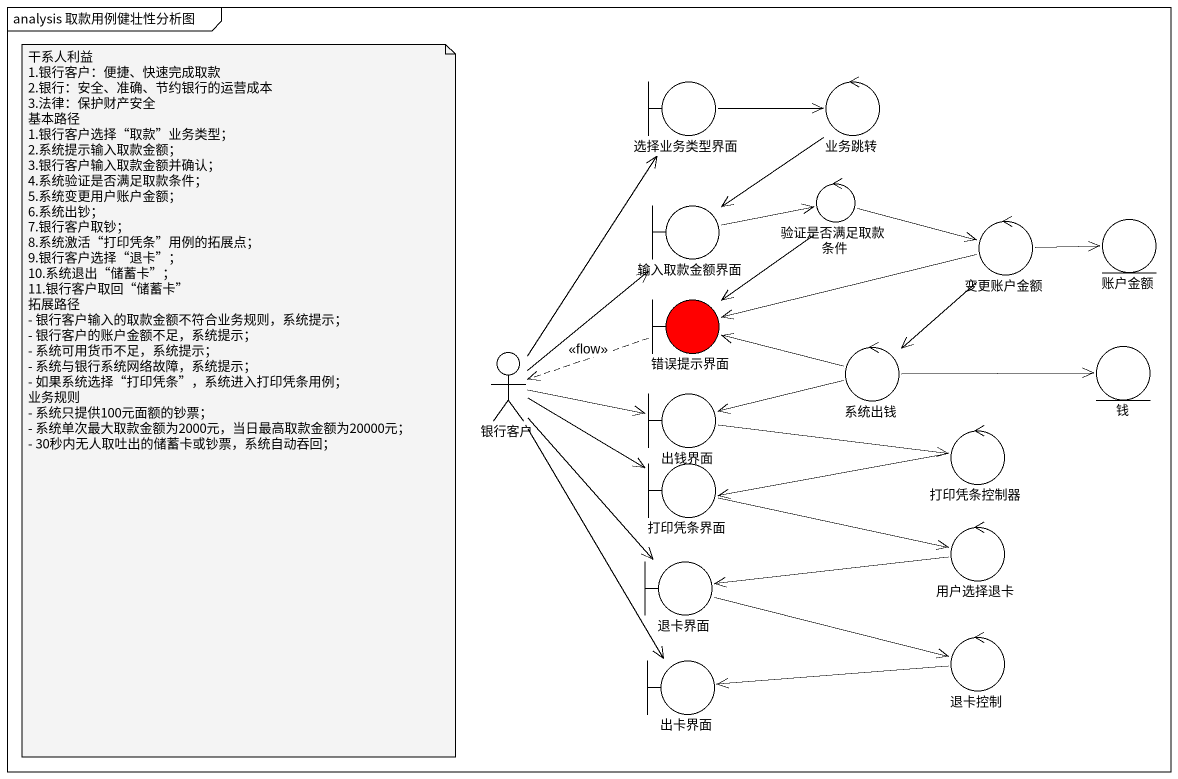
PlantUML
@startuml
mainframe analysis 取款用例健壮性分析图
boundary 选择业务类型界面
control 业务跳转
control 验证是否满足取款条件
boundary 输入取款金额界面
control 变更账户金额
entity 账户金额
boundary 错误提示界面 #FF0000
actor 银行客户
control 系统出钱
entity 钱
boundary 出钱界面
boundary 打印凭条界面
control 打印凭条控制器
control 用户选择退卡
boundary 退卡界面
control 退卡控制
boundary 出卡界面
选择业务类型界面 -right-> 业务跳转
业务跳转 --> 输入取款金额界面
验证是否满足取款条件 -right-> 变更账户金额
验证是否满足取款条件 --> 错误提示界面
输入取款金额界面 -right-> 验证是否满足取款条件
变更账户金额 -right-> 账户金额
变更账户金额 -left-> 错误提示界面
变更账户金额 --> 系统出钱
错误提示界面 .left.> 银行客户 : <<flow>>
银行客户 -up-> 选择业务类型界面
银行客户 -up-> 输入取款金额界面
银行客户 -right-> 出钱界面
银行客户 -right-> 打印凭条界面
银行客户 --> 退卡界面
银行客户 --> 出卡界面
系统出钱 -left-> 错误提示界面
系统出钱 -right-> 钱
系统出钱 -left-> 出钱界面
出钱界面 -right-> 打印凭条控制器
打印凭条界面 -right-> 用户选择退卡
打印凭条控制器 -left-> 打印凭条界面
用户选择退卡 -left-> 退卡界面
退卡界面 -right-> 退卡控制
退卡控制 -left-> 出卡界面
note as N1
  干系人利益
  1.银行客户：便捷、快速完成取款
  2.银行：安全、准确、节约银行的运营成本
  3.法律：保护财产安全
  基本路径
  1.银行客户选择“取款”业务类型；
  2.系统提示输入取款金额；
  3.银行客户输入取款金额并确认；
  4.系统验证是否满足取款条件；
  5.系统变更用户账户金额；
  6.系统出钞；
  7.银行客户取钞；
  8.系统激活“打印凭条”用例的拓展点；
  9.银行客户选择“退卡”；
  10.系统退出“储蓄卡”；
  11.银行客户取回“储蓄卡”
  拓展路径
  - 银行客户输入的取款金额不符合业务规则，系统提示；
  - 银行客户的账户金额不足，系统提示；
  - 系统可用货币不足，系统提示；
  - 系统与银行系统网络故障，系统提示；
  - 如果系统选择“打印凭条”，系统进入打印凭条用例；
  业务规则
  - 系统只提供100元面额的钞票；
  - 系统单次最大取款金额为2000元，当日最高取款金额为20000元；
  - 30秒内无人取吐出的储蓄卡或钞票，系统自动吞回；
end note
@enduml
